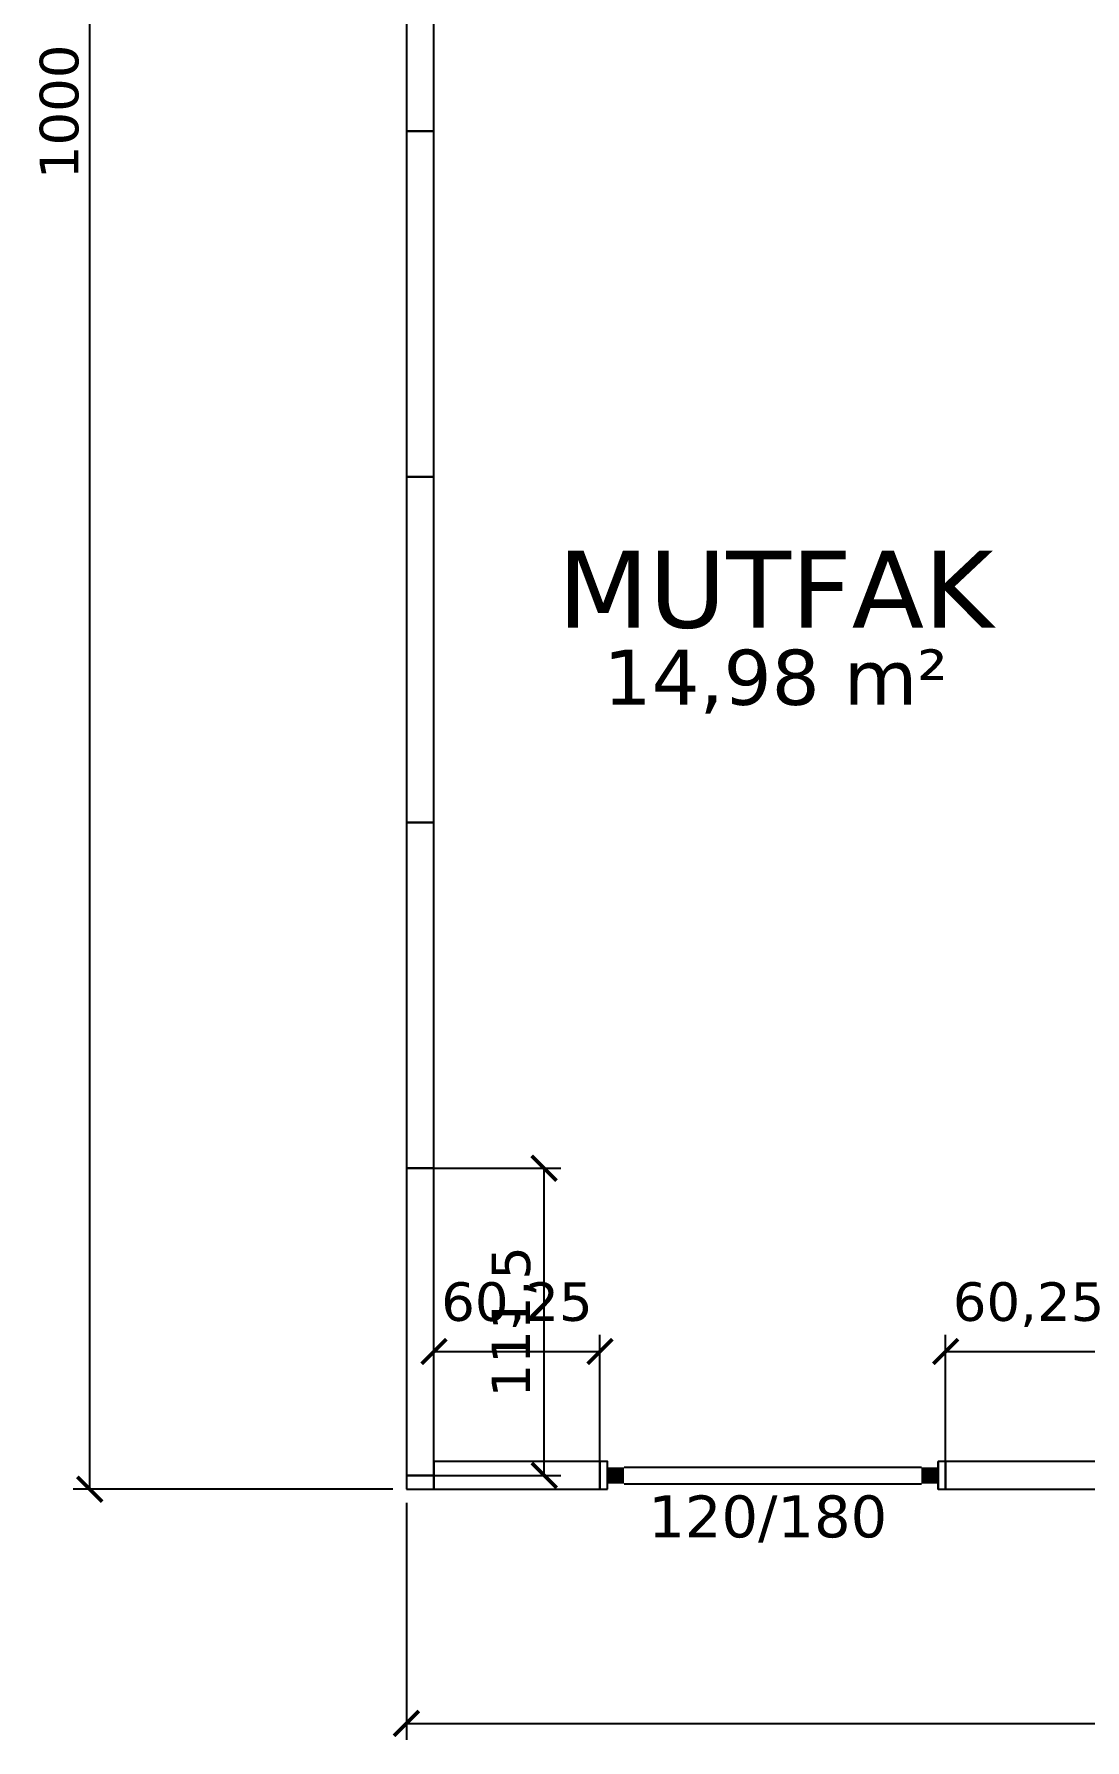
# Model space of a CAD drawing. Header units: centimetres. Extents: x -135 to 3640, y -1234 to 1338.
# Drawn here: x 765 to 1146, y -91 to 528 of the extents above; entities that cross this region are included whole.
import ezdxf
from ezdxf.enums import TextEntityAlignment as Align

# ---------------------------------------------------------------- set-up
doc = ezdxf.new("R2010")
doc.units = ezdxf.units.CM
for name, color, linetype in [('DIS_DUVAR_100', 30, 'Continuous'), ('KOSE_PROFIL_100', 8, 'Continuous'), ('ODA_ADLARI', 7, 'Continuous'), ('OLCULER', 7, 'Continuous'), ('OZEL_PANEL_OLCU_CM', 3, 'Continuous'), ('PENCERE', 10, 'Continuous')]:
    doc.layers.add(name, color=color, linetype=linetype)
doc.styles.add('PORTMAN', font='DejaVuSans.ttf')
doc.styles.get("Standard").update_dxf_attribs({"font": 'DejaVuSans.ttf'})
doc.dimstyles.new('PORTMAN', dxfattribs={"dimtxt": 14, "dimasz": 9, "dimexe": 6, "dimexo": 5, "dimgap": 4, "dimtad": 1, "dimtxsty": 'PORTMAN', "dimblk": 'ARCHTICK', "dimcen": 2.5, "dimazin": 3, "dimtfac": 0.5, "dimtmove": 2, "dimatfit": 3})

# ---------------------------------------------------------------- blocks, each defined once
blk = doc.blocks.new('BOM_D13_602p5_DIS_DOLU')
blk.add_lwpolyline([(0, 0), (10, 0), (10, 60.25), (0, 60.25)], close=True)
blk = doc.blocks.new('kaynak-pencere-120180')
at = {"layer": 'PENCERE', "color": 1}
for p, q in [((53839.87, 6703.82), (53839.87, 6713.82)), ((53959.87, 6703.82), (53959.87, 6713.82)), ((53845.87, 6711.82), (53953.87, 6711.82)), ((53845.87, 6705.82), (53953.87, 6705.82))]:
    blk.add_line(p, q, dxfattribs=at)
for points in [[(53839.87, 6705.82), (53845.87, 6705.82), (53839.87, 6711.82), (53845.87, 6711.82)], [(53959.87, 6705.82), (53953.87, 6705.82), (53959.87, 6711.82), (53953.87, 6711.82)]]:
    blk.add_solid(points, dxfattribs=at)
at = {"layer": 'PENCERE', "color": 0, "lineweight": 25}
blk.add_text('120/180', height=15.217, dxfattribs=at).set_placement((53854.7, 6686.34))
blk = doc.blocks.new('BOM_P02_PENCERE_1200x1800')
at = {"layer": 'PENCERE'}
blk.add_blockref('kaynak-pencere-120180', (0, 0), dxfattribs=at)
blk = doc.blocks.new('BOM_D03_1255p0_DIS_P02')
for points in [[(0, 122.75), (10, 122.75), (10, 125.5), (0, 125.5)], [(0, 0), (10, 0), (10, 2.75), (0, 2.75)]]:
    blk.add_lwpolyline(points, close=True)
at = {"layer": 'PENCERE', "rotation": 270}
blk.add_blockref('BOM_P02_PENCERE_1200x1800', (-6703.823, 53962.624), dxfattribs=at)
blk = doc.blocks.new('BOM_D14_1115p0_DIS_DOLU')
blk.add_lwpolyline([(0, 0), (10, 0), (10, 111.5), (0, 111.5)], close=True)
blk = doc.blocks.new('BOM_D01_1255p0_DIS_DOLU')
blk.add_lwpolyline([(0, 0), (10, 0), (10, 125.5), (0, 125.5)], close=True)
blk = doc.blocks.new('BOM_B02_DIS_KOSE_100x50')
blk.add_lwpolyline([(0, 0), (10, 0), (10, 5), (0, 5)], close=True)
blk = doc.blocks.new('_ARCHTICK')
at = {"color": 0, "linetype": 'BYBLOCK', "const_width": 0.15}
blk.add_lwpolyline([(-0.5, -0.5), (0.5, 0.5)], dxfattribs=at)

msp = doc.modelspace()

# ---------------------------------------------------------------- block references
at = {"layer": 'DIS_DUVAR_100'}
for name, p in [('BOM_D01_1255p0_DIS_DOLU', (900, 493)), ('BOM_D01_1255p0_DIS_DOLU', (900, 367.5)), ('BOM_D01_1255p0_DIS_DOLU', (900, 242)), ('BOM_D01_1255p0_DIS_DOLU', (900, 116.5)), ('BOM_D14_1115p0_DIS_DOLU', (900, 5))]:
    msp.add_blockref(name, p, dxfattribs=at)
for name, p, rotation in [('BOM_D13_602p5_DIS_DOLU', (910, 10), 270), ('BOM_D03_1255p0_DIS_P02', (1095.75, 0), 90), ('BOM_D13_602p5_DIS_DOLU', (1095.75, 10), 270)]:
    msp.add_blockref(name, p, dxfattribs=dict(at, rotation=rotation))
at = {"layer": 'KOSE_PROFIL_100'}
msp.add_blockref('BOM_B02_DIS_KOSE_100x50', (900, 0), dxfattribs=at)

# ---------------------------------------------------------------- texts
at = {"layer": 'ODA_ADLARI', "style": 'PORTMAN'}
for s, height, p in [('MUTFAK', 28, (1034, 326.75)), ('14,98 m²', 20, (1034, 294.75))]:
    msp.add_text(s, height=height, dxfattribs=at).set_placement(p, align=Align.MIDDLE_CENTER)

# ---------------------------------------------------------------- dimensions: what is measured, and where the dimension line sits
at = {"layer": 'OLCULER'}
msp.add_linear_dim(base=(785, 0), p1=(900, 0), p2=(900, 1000), angle=90, dimstyle='PORTMAN', override={"dimtxt": 14, "dimasz": 9, "dimexe": 6, "dimexo": 5, "dimdec": 2, "dimzin": 8, "dimdsep": 44}, dxfattribs=at).render()
msp.add_linear_dim(base=(900, -85), p1=(900, 0), p2=(1500, 0), dimstyle='PORTMAN', override={"dimtxt": 14, "dimasz": 9, "dimexe": 6, "dimexo": 5, "dimdec": 2, "dimzin": 8, "dimdsep": 44}, dxfattribs=at).render()
at = {"layer": 'OZEL_PANEL_OLCU_CM'}
msp.add_linear_dim(base=(950, 5), p1=(900, 5), p2=(900, 116.5), angle=90, dimstyle='PORTMAN', override={"dimtxt": 14, "dimasz": 9, "dimexe": 6, "dimexo": 5, "dimdec": 2, "dimzin": 8, "dimdsep": 44}, dxfattribs=at).render()
for base, p1, p2 in [((910, 50), (910, 0), (970.25, 0)), ((1095.75, 50), (1095.75, 0), (1156, 0))]:
    msp.add_linear_dim(base=base, p1=p1, p2=p2, dimstyle='PORTMAN', override={"dimtxt": 14, "dimasz": 9, "dimexe": 6, "dimexo": 5, "dimdec": 2, "dimzin": 8, "dimdsep": 44}, dxfattribs=at).render()

doc.saveas('drawing.dxf')
